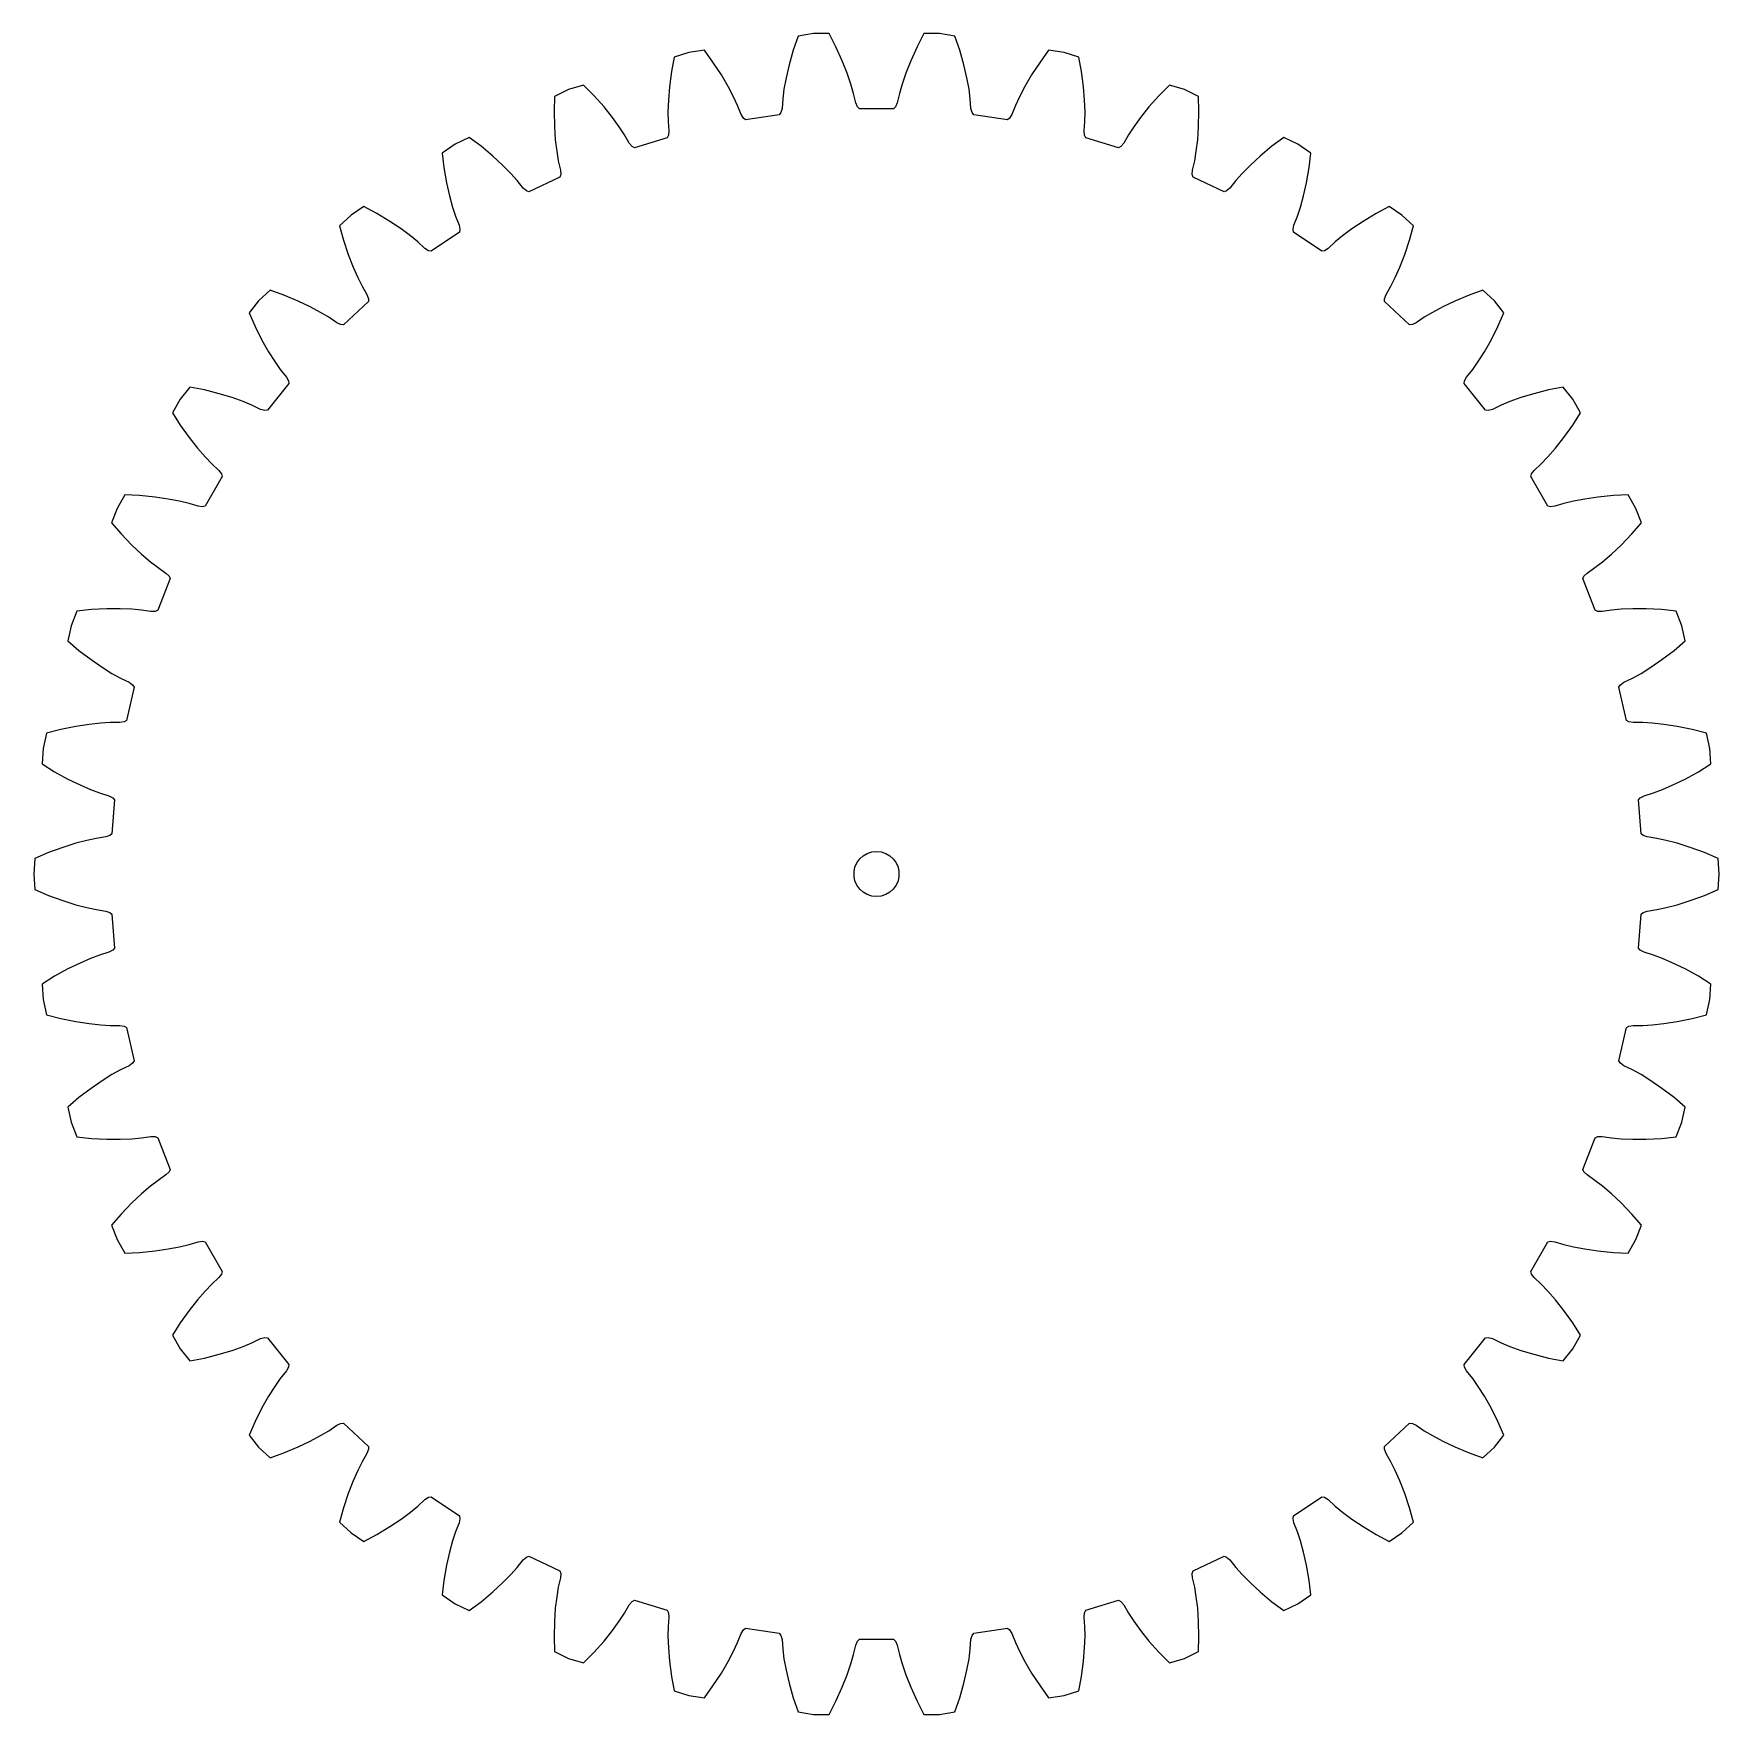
# Model space of a CAD drawing. Header units: metres. Extents: x -56 to 56, y -56 to 56.
import ezdxf

# ---------------------------------------------------------------- set-up
doc = ezdxf.new("R2010")
doc.units = ezdxf.units.M

msp = doc.modelspace()

# ---------------------------------------------------------------- linework, layer by layer
for p, q in [((-5.21, 55.71), (-5.53, 54.78)), ((-4.19, 55.87), (-5.21, 55.71)), ((-3.15, 55.87), (-4.19, 55.87)), ((-2.7, 55), (-3.15, 55.87)), ((-2.28, 54.07), (-2.7, 55)), ((2.7, 55), (2.28, 54.07)), ((3.15, 55.87), (2.7, 55)), ((4.19, 55.87), (3.15, 55.87)), ((5.21, 55.71), (4.19, 55.87)), ((5.53, 54.78), (5.21, 55.71)), ((-13.45, 54.31), (-13.63, 53.35)), ((-12.47, 54.62), (-13.45, 54.31)), ((-11.44, 54.77), (-12.47, 54.62)), ((-10.87, 53.98), (-11.44, 54.77)), ((-10.31, 53.13), (-10.87, 53.98)), ((-5.81, 53.8), (-6.01, 52.93)), ((-5.53, 54.78), (-5.81, 53.8)), ((-1.95, 53.24), (-2.28, 54.07)), ((2.28, 54.07), (1.95, 53.24)), ((5.81, 53.8), (5.53, 54.78)), ((6.01, 52.93), (5.81, 53.8)), ((10.87, 53.98), (10.31, 53.13)), ((11.44, 54.77), (10.87, 53.98)), ((12.47, 54.62), (11.44, 54.77)), ((13.45, 54.31), (12.47, 54.62)), ((13.63, 53.35), (13.45, 54.31)), ((-13.63, 53.35), (-13.76, 52.34)), ((-9.86, 52.35), (-10.31, 53.13)), ((-6.01, 52.93), (-6.15, 52.18)), ((-1.7, 52.51), (-1.95, 53.24)), ((1.95, 53.24), (1.7, 52.51)), ((6.15, 52.18), (6.01, 52.93)), ((10.31, 53.13), (9.86, 52.35)), ((13.76, 52.34), (13.63, 53.35)), ((-21.4, 51.7), (-21.43, 50.72)), ((-20.47, 52.15), (-21.4, 51.7)), ((-19.48, 52.45), (-20.47, 52.15)), ((-18.79, 51.76), (-19.48, 52.45)), ((-18.11, 51), (-18.79, 51.76)), ((-13.76, 52.34), (-13.83, 51.45)), ((-9.5, 51.67), (-9.86, 52.35)), ((-9.24, 51.09), (-9.5, 51.67)), ((-6.23, 51.54), (-6.28, 50.9)), ((-6.15, 52.18), (-6.23, 51.54)), ((-1.52, 51.9), (-1.7, 52.51)), ((-1.37, 51.27), (-1.52, 51.9)), ((1.52, 51.9), (1.37, 51.27)), ((1.7, 52.51), (1.52, 51.9)), ((6.23, 51.54), (6.15, 52.18)), ((6.28, 50.9), (6.23, 51.54)), ((9.5, 51.67), (9.24, 51.09)), ((9.86, 52.35), (9.5, 51.67)), ((13.83, 51.45), (13.76, 52.34)), ((18.79, 51.76), (18.11, 51)), ((19.48, 52.45), (18.79, 51.76)), ((20.47, 52.15), (19.48, 52.45)), ((21.4, 51.7), (20.47, 52.15)), ((21.43, 50.72), (21.4, 51.7)), ((-21.43, 50.72), (-21.41, 49.7)), ((-17.55, 50.3), (-18.11, 51)), ((-13.83, 51.45), (-13.86, 50.68)), ((-13.86, 50.68), (-13.84, 50.04)), ((-9, 50.49), (-9.24, 51.09)), ((-8.85, 50.25), (-9, 50.49)), ((-6.46, 50.48), (-8.71, 50.14)), ((-6.35, 50.62), (-6.46, 50.48)), ((-6.28, 50.9), (-6.35, 50.62)), ((-1.26, 51.01), (-1.37, 51.27)), ((-1.14, 50.88), (-1.26, 51.01)), ((1.14, 50.88), (-1.14, 50.88)), ((1.26, 51.01), (1.14, 50.88)), ((1.37, 51.27), (1.26, 51.01)), ((6.35, 50.62), (6.28, 50.9)), ((6.46, 50.48), (6.35, 50.62)), ((8.71, 50.14), (6.46, 50.48)), ((9, 50.49), (8.85, 50.25)), ((9.24, 51.09), (9, 50.49)), ((13.86, 50.68), (13.83, 51.45)), ((13.84, 50.04), (13.86, 50.68)), ((18.11, 51), (17.55, 50.3)), ((21.41, 49.7), (21.43, 50.72)), ((-21.41, 49.7), (-21.35, 48.81)), ((-17.1, 49.68), (-17.55, 50.3)), ((-16.75, 49.14), (-17.1, 49.68)), ((-13.84, 50.04), (-13.8, 49.4)), ((-13.8, 49.4), (-13.83, 49.11)), ((-8.71, 50.14), (-8.85, 50.25)), ((8.85, 50.25), (8.71, 50.14)), ((13.8, 49.4), (13.84, 50.04)), ((13.83, 49.11), (13.8, 49.4)), ((17.1, 49.68), (16.75, 49.14)), ((17.55, 50.3), (17.1, 49.68)), ((21.35, 48.81), (21.41, 49.7)), ((-28.01, 48.52), (-28.87, 47.93)), ((-27.08, 48.97), (-28.01, 48.52)), ((-26.29, 48.38), (-27.08, 48.97)), ((-25.51, 47.73), (-26.29, 48.38)), ((-21.35, 48.81), (-21.26, 48.05)), ((-16.43, 48.59), (-16.75, 49.14)), ((-16.24, 48.37), (-16.43, 48.59)), ((-16.08, 48.28), (-16.24, 48.37)), ((-13.91, 48.95), (-16.08, 48.28)), ((-13.83, 49.11), (-13.91, 48.95)), ((13.91, 48.95), (13.83, 49.11)), ((16.08, 48.28), (13.91, 48.95)), ((16.24, 48.37), (16.08, 48.28)), ((16.43, 48.59), (16.24, 48.37)), ((16.75, 49.14), (16.43, 48.59)), ((21.26, 48.05), (21.35, 48.81)), ((26.29, 48.38), (25.51, 47.73)), ((27.08, 48.97), (26.29, 48.38)), ((28.01, 48.52), (27.08, 48.97)), ((28.87, 47.93), (28.01, 48.52)), ((-28.87, 47.93), (-28.75, 46.96)), ((-24.85, 47.12), (-25.51, 47.73)), ((-24.31, 46.58), (-24.85, 47.12)), ((-21.26, 48.05), (-21.15, 47.42)), ((-21.15, 47.42), (-21.01, 46.79)), ((21.01, 46.79), (21.15, 47.42)), ((21.15, 47.42), (21.26, 48.05)), ((24.85, 47.12), (24.31, 46.58)), ((25.51, 47.73), (24.85, 47.12)), ((28.75, 46.96), (28.87, 47.93)), ((-28.75, 46.96), (-28.58, 45.96)), ((-28.58, 45.96), (-28.38, 45.08)), ((-23.89, 46.1), (-24.31, 46.58)), ((-23.48, 45.6), (-23.89, 46.1)), ((-21.05, 46.33), (-23.1, 45.35)), ((-20.99, 46.5), (-21.05, 46.33)), ((-21.01, 46.79), (-20.99, 46.5)), ((20.99, 46.5), (21.01, 46.79)), ((21.05, 46.33), (20.99, 46.5)), ((23.1, 45.35), (21.05, 46.33)), ((23.89, 46.1), (23.48, 45.6)), ((24.31, 46.58), (23.89, 46.1)), ((28.38, 45.08), (28.58, 45.96)), ((28.58, 45.96), (28.75, 46.96)), ((-28.38, 45.08), (-28.18, 44.34)), ((-23.27, 45.41), (-23.48, 45.6)), ((-23.1, 45.35), (-23.27, 45.41)), ((23.27, 45.41), (23.1, 45.35)), ((23.48, 45.6), (23.27, 45.41)), ((28.18, 44.34), (28.38, 45.08)), ((-34.93, 43.8), (-35.69, 43.1)), ((-34.08, 44.38), (-34.93, 43.8)), ((-33.21, 43.92), (-34.08, 44.38)), ((-32.34, 43.39), (-33.21, 43.92)), ((-28.18, 44.34), (-27.98, 43.73)), ((-27.98, 43.73), (-27.75, 43.14)), ((27.75, 43.14), (27.98, 43.73)), ((27.98, 43.73), (28.18, 44.34)), ((33.21, 43.92), (32.34, 43.39)), ((34.08, 44.38), (33.21, 43.92)), ((34.93, 43.8), (34.08, 44.38)), ((35.69, 43.1), (34.93, 43.8)), ((-35.69, 43.1), (-35.43, 42.15)), ((-31.6, 42.89), (-32.34, 43.39)), ((-30.98, 42.43), (-31.6, 42.89)), ((-27.72, 42.68), (-29.6, 41.4)), ((-27.75, 43.14), (-27.69, 42.86)), ((-27.69, 42.86), (-27.72, 42.68)), ((27.69, 42.86), (27.75, 43.14)), ((27.72, 42.68), (27.69, 42.86)), ((29.6, 41.4), (27.72, 42.68)), ((31.6, 42.89), (30.98, 42.43)), ((32.34, 43.39), (31.6, 42.89)), ((35.43, 42.15), (35.69, 43.1)), ((-35.43, 42.15), (-35.11, 41.18)), ((-30.49, 42.02), (-30.98, 42.43)), ((-30.02, 41.59), (-30.49, 42.02)), ((-29.78, 41.43), (-30.02, 41.59)), ((30.02, 41.59), (29.78, 41.43)), ((30.49, 42.02), (30.02, 41.59)), ((30.98, 42.43), (30.49, 42.02)), ((35.11, 41.18), (35.43, 42.15)), ((-35.11, 41.18), (-34.79, 40.35)), ((-34.79, 40.35), (-34.47, 39.65)), ((-29.6, 41.4), (-29.78, 41.43)), ((29.78, 41.43), (29.6, 41.4)), ((34.47, 39.65), (34.79, 40.35)), ((34.79, 40.35), (35.11, 41.18)), ((-34.47, 39.65), (-34.18, 39.08)), ((34.18, 39.08), (34.47, 39.65)), ((-41.07, 38.11), (-41.71, 37.3)), ((-40.31, 38.81), (-41.07, 38.11)), ((-39.39, 38.48), (-40.31, 38.81)), ((-38.44, 38.09), (-39.39, 38.48)), ((-34.18, 39.08), (-33.87, 38.52)), ((-33.87, 38.52), (-33.77, 38.25)), ((-33.77, 38.25), (-33.77, 38.07)), ((33.77, 38.25), (33.87, 38.52)), ((33.77, 38.07), (33.77, 38.25)), ((33.87, 38.52), (34.18, 39.08)), ((39.39, 38.48), (38.44, 38.09)), ((40.31, 38.81), (39.39, 38.48)), ((41.07, 38.11), (40.31, 38.81)), ((41.71, 37.3), (41.07, 38.11)), ((-41.71, 37.3), (-41.31, 36.4)), ((-37.64, 37.7), (-38.44, 38.09)), ((-36.96, 37.34), (-37.64, 37.7)), ((-36.41, 37.01), (-36.96, 37.34)), ((-35.88, 36.65), (-36.41, 37.01)), ((-33.77, 38.07), (-35.44, 36.52)), ((35.44, 36.52), (33.77, 38.07)), ((36.41, 37.01), (35.88, 36.65)), ((36.96, 37.34), (36.41, 37.01)), ((37.64, 37.7), (36.96, 37.34)), ((38.44, 38.09), (37.64, 37.7)), ((41.31, 36.4), (41.71, 37.3)), ((-41.31, 36.4), (-40.85, 35.49)), ((-35.62, 36.53), (-35.88, 36.65)), ((-35.44, 36.52), (-35.62, 36.53)), ((35.62, 36.53), (35.44, 36.52)), ((35.88, 36.65), (35.62, 36.53)), ((40.85, 35.49), (41.31, 36.4)), ((-40.85, 35.49), (-40.41, 34.71)), ((40.41, 34.71), (40.85, 35.49)), ((-40.41, 34.71), (-40, 34.07)), ((-40, 34.07), (-39.63, 33.54)), ((39.63, 33.54), (40, 34.07)), ((40, 34.07), (40.41, 34.71)), ((-39.07, 32.61), (-40.49, 30.83)), ((-39.63, 33.54), (-39.23, 33.04)), ((-39.23, 33.04), (-39.09, 32.79)), ((-39.09, 32.79), (-39.07, 32.61)), ((39.07, 32.61), (39.09, 32.79)), ((40.49, 30.83), (39.07, 32.61)), ((39.09, 32.79), (39.23, 33.04)), ((39.23, 33.04), (39.63, 33.54)), ((-46.29, 31.56), (-46.8, 30.66)), ((-45.64, 32.37), (-46.29, 31.56)), ((-44.68, 32.18), (-45.64, 32.37)), ((-43.69, 31.93), (-44.68, 32.18)), ((-42.84, 31.67), (-43.69, 31.93)), ((-42.11, 31.41), (-42.84, 31.67)), ((-41.52, 31.17), (-42.11, 31.41)), ((42.11, 31.41), (41.52, 31.17)), ((42.84, 31.67), (42.11, 31.41)), ((43.69, 31.93), (42.84, 31.67)), ((44.68, 32.18), (43.69, 31.93)), ((45.64, 32.37), (44.68, 32.18)), ((46.29, 31.56), (45.64, 32.37)), ((46.8, 30.66), (46.29, 31.56)), ((-46.8, 30.66), (-46.28, 29.84)), ((-40.94, 30.89), (-41.52, 31.17)), ((-40.67, 30.81), (-40.94, 30.89)), ((-40.49, 30.83), (-40.67, 30.81)), ((40.67, 30.81), (40.49, 30.83)), ((40.94, 30.89), (40.67, 30.81)), ((41.52, 31.17), (40.94, 30.89)), ((46.28, 29.84), (46.8, 30.66)), ((-46.28, 29.84), (-45.69, 29.01)), ((45.69, 29.01), (46.28, 29.84)), ((-45.69, 29.01), (-45.13, 28.3)), ((-45.13, 28.3), (-44.63, 27.73)), ((44.63, 27.73), (45.13, 28.3)), ((45.13, 28.3), (45.69, 29.01)), ((-44.63, 27.73), (-44.18, 27.26)), ((-44.18, 27.26), (-43.72, 26.83)), ((43.72, 26.83), (44.18, 27.26)), ((44.18, 27.26), (44.63, 27.73)), ((-43.49, 26.43), (-44.63, 24.45)), ((-43.72, 26.83), (-43.54, 26.6)), ((-43.54, 26.6), (-43.49, 26.43)), ((43.49, 26.43), (43.54, 26.6)), ((44.63, 24.45), (43.49, 26.43)), ((43.54, 26.6), (43.72, 26.83)), ((-49.96, 25.2), (-50.47, 24.31)), ((-48.98, 25.16), (-49.96, 25.2)), ((-47.96, 25.06), (-48.98, 25.16)), ((-47.08, 24.93), (-47.96, 25.06)), ((-46.33, 24.79), (-47.08, 24.93)), ((-45.7, 24.63), (-46.33, 24.79)), ((46.33, 24.79), (45.7, 24.63)), ((47.08, 24.93), (46.33, 24.79)), ((47.96, 25.06), (47.08, 24.93)), ((48.98, 25.16), (47.96, 25.06)), ((49.96, 25.2), (48.98, 25.16)), ((50.47, 24.31), (49.96, 25.2)), ((-50.47, 24.31), (-50.85, 23.35)), ((-45.09, 24.45), (-45.7, 24.63)), ((-44.8, 24.41), (-45.09, 24.45)), ((-44.63, 24.45), (-44.8, 24.41)), ((44.8, 24.41), (44.63, 24.45)), ((45.09, 24.45), (44.8, 24.41)), ((45.7, 24.63), (45.09, 24.45)), ((50.85, 23.35), (50.47, 24.31)), ((-50.85, 23.35), (-50.21, 22.61)), ((-50.21, 22.61), (-49.5, 21.87)), ((49.5, 21.87), (50.21, 22.61)), ((50.21, 22.61), (50.85, 23.35)), ((-49.5, 21.87), (-48.85, 21.26)), ((48.85, 21.26), (49.5, 21.87)), ((-48.85, 21.26), (-48.26, 20.76)), ((-48.26, 20.76), (-47.75, 20.37)), ((-47.75, 20.37), (-47.23, 20.01)), ((47.23, 20.01), (47.75, 20.37)), ((47.75, 20.37), (48.26, 20.76)), ((48.26, 20.76), (48.85, 21.26)), ((-46.95, 19.65), (-47.78, 17.53)), ((-47.23, 20.01), (-47.02, 19.81)), ((-47.02, 19.81), (-46.95, 19.65)), ((46.95, 19.65), (47.02, 19.81)), ((47.78, 17.53), (46.95, 19.65)), ((47.02, 19.81), (47.23, 20.01)), ((-53.16, 17.48), (-53.53, 16.51)), ((-52.18, 17.58), (-53.16, 17.48)), ((-51.16, 17.63), (-52.18, 17.58)), ((-50.27, 17.64), (-51.16, 17.63)), ((-49.5, 17.61), (-50.27, 17.64)), ((-48.86, 17.54), (-49.5, 17.61)), ((-48.23, 17.45), (-48.86, 17.54)), ((-47.94, 17.46), (-48.23, 17.45)), ((-47.78, 17.53), (-47.94, 17.46)), ((47.94, 17.46), (47.78, 17.53)), ((48.23, 17.45), (47.94, 17.46)), ((48.86, 17.54), (48.23, 17.45)), ((49.5, 17.61), (48.86, 17.54)), ((50.27, 17.64), (49.5, 17.61)), ((51.16, 17.63), (50.27, 17.64)), ((52.18, 17.58), (51.16, 17.63)), ((53.16, 17.48), (52.18, 17.58)), ((53.53, 16.51), (53.16, 17.48)), ((-53.53, 16.51), (-53.76, 15.51)), ((53.76, 15.51), (53.53, 16.51)), ((-53.76, 15.51), (-53.02, 14.87)), ((-53.02, 14.87), (-52.21, 14.25)), ((52.21, 14.25), (53.02, 14.87)), ((53.02, 14.87), (53.76, 15.51)), ((-52.21, 14.25), (-51.47, 13.74)), ((-51.47, 13.74), (-50.82, 13.34)), ((50.82, 13.34), (51.47, 13.74)), ((51.47, 13.74), (52.21, 14.25)), ((-50.82, 13.34), (-50.26, 13.03)), ((-50.26, 13.03), (-49.68, 12.75)), ((-49.35, 12.43), (-49.86, 10.21)), ((-49.68, 12.75), (-49.45, 12.58)), ((-49.45, 12.58), (-49.35, 12.43)), ((49.35, 12.43), (49.45, 12.58)), ((49.86, 10.21), (49.35, 12.43)), ((49.45, 12.58), (49.68, 12.75)), ((49.68, 12.75), (50.26, 13.03)), ((50.26, 13.03), (50.82, 13.34)), ((-50.01, 10.12), (-50.29, 10.07)), ((-49.86, 10.21), (-50.01, 10.12)), ((50.01, 10.12), (49.86, 10.21)), ((50.29, 10.07), (50.01, 10.12)), ((-55.17, 9.36), (-55.4, 8.35)), ((-54.22, 9.6), (-55.17, 9.36)), ((-53.22, 9.81), (-54.22, 9.6)), ((-52.34, 9.95), (-53.22, 9.81)), ((-51.57, 10.03), (-52.34, 9.95)), ((-50.93, 10.07), (-51.57, 10.03)), ((-50.29, 10.07), (-50.93, 10.07)), ((50.93, 10.07), (50.29, 10.07)), ((51.57, 10.03), (50.93, 10.07)), ((52.34, 9.95), (51.57, 10.03)), ((53.22, 9.81), (52.34, 9.95)), ((54.22, 9.6), (53.22, 9.81)), ((55.17, 9.36), (54.22, 9.6)), ((55.4, 8.35), (55.17, 9.36)), ((-55.4, 8.35), (-55.47, 7.32)), ((55.47, 7.32), (55.4, 8.35)), ((-55.47, 7.32), (-54.64, 6.8)), ((-54.64, 6.8), (-53.75, 6.31)), ((53.75, 6.31), (54.64, 6.8)), ((54.64, 6.8), (55.47, 7.32)), ((-53.75, 6.31), (-52.94, 5.92)), ((-52.94, 5.92), (-52.24, 5.62)), ((-52.24, 5.62), (-51.64, 5.39)), ((51.64, 5.39), (52.24, 5.62)), ((52.24, 5.62), (52.94, 5.92)), ((52.94, 5.92), (53.75, 6.31)), ((-51.64, 5.39), (-51.03, 5.2)), ((-51.03, 5.2), (-50.77, 5.07)), ((-50.65, 4.94), (-50.82, 2.67)), ((-50.77, 5.07), (-50.65, 4.94)), ((50.65, 4.94), (50.77, 5.07)), ((50.82, 2.67), (50.65, 4.94)), ((50.77, 5.07), (51.03, 5.2)), ((51.03, 5.2), (51.64, 5.39)), ((-51.86, 2.36), (-52.49, 2.23)), ((-51.23, 2.46), (-51.86, 2.36)), ((-50.96, 2.55), (-51.23, 2.46)), ((-50.82, 2.67), (-50.96, 2.55)), ((50.96, 2.55), (50.82, 2.67)), ((51.23, 2.46), (50.96, 2.55)), ((51.86, 2.36), (51.23, 2.46)), ((52.49, 2.23), (51.86, 2.36)), ((-55.04, 1.42), (-55.95, 1.03)), ((-54.09, 1.77), (-55.04, 1.42)), ((-53.23, 2.04), (-54.09, 1.77)), ((-52.49, 2.23), (-53.23, 2.04)), ((-1.11, 1), (-0.88, 1.21)), ((-0.88, 1.21), (-0.61, 1.37)), ((-0.61, 1.37), (-0.31, 1.47)), ((-0.31, 1.47), (0, 1.5)), ((0, 1.5), (0.31, 1.47)), ((0.31, 1.47), (0.61, 1.37)), ((0.61, 1.37), (0.88, 1.21)), ((0.88, 1.21), (1.11, 1)), ((53.23, 2.04), (52.49, 2.23)), ((54.09, 1.77), (53.23, 2.04)), ((55.04, 1.42), (54.09, 1.77)), ((55.95, 1.03), (55.04, 1.42)), ((-55.95, 1.03), (-56.02, 0)), ((-1.49, 0.16), (-1.43, 0.46)), ((-1.49, -0.16), (-1.49, 0.16)), ((-1.43, 0.46), (-1.3, 0.75)), ((-1.3, 0.75), (-1.11, 1)), ((1.11, 1), (1.3, 0.75)), ((1.3, 0.75), (1.43, 0.46)), ((1.43, 0.46), (1.49, 0.16)), ((1.49, 0.16), (1.49, -0.16)), ((56.02, 0), (55.95, 1.03)), ((55.95, -1.03), (56.02, 0)), ((-56.02, 0), (-55.95, -1.03)), ((-55.95, -1.03), (-55.04, -1.42)), ((-1.43, -0.46), (-1.49, -0.16)), ((-1.3, -0.75), (-1.43, -0.46)), ((-1.11, -1), (-1.3, -0.75)), ((-0.88, -1.21), (-1.11, -1)), ((1.11, -1), (0.88, -1.21)), ((1.3, -0.75), (1.11, -1)), ((1.43, -0.46), (1.3, -0.75)), ((1.49, -0.16), (1.43, -0.46)), ((55.04, -1.42), (55.95, -1.03)), ((-55.04, -1.42), (-54.09, -1.77)), ((-54.09, -1.77), (-53.23, -2.04)), ((-53.23, -2.04), (-52.49, -2.23)), ((-52.49, -2.23), (-51.86, -2.36)), ((-0.61, -1.37), (-0.88, -1.21)), ((-0.31, -1.47), (-0.61, -1.37)), ((0, -1.5), (-0.31, -1.47)), ((0.31, -1.47), (0, -1.5)), ((0.61, -1.37), (0.31, -1.47)), ((0.88, -1.21), (0.61, -1.37)), ((51.86, -2.36), (52.49, -2.23)), ((52.49, -2.23), (53.23, -2.04)), ((53.23, -2.04), (54.09, -1.77)), ((54.09, -1.77), (55.04, -1.42)), ((-51.86, -2.36), (-51.23, -2.46)), ((-51.23, -2.46), (-50.96, -2.55)), ((-50.96, -2.55), (-50.82, -2.67)), ((-50.82, -2.67), (-50.65, -4.94)), ((50.65, -4.94), (50.82, -2.67)), ((50.82, -2.67), (50.96, -2.55)), ((50.96, -2.55), (51.23, -2.46)), ((51.23, -2.46), (51.86, -2.36)), ((-51.64, -5.39), (-52.24, -5.62)), ((-51.03, -5.2), (-51.64, -5.39)), ((-50.77, -5.07), (-51.03, -5.2)), ((-50.65, -4.94), (-50.77, -5.07)), ((50.77, -5.07), (50.65, -4.94)), ((51.03, -5.2), (50.77, -5.07)), ((51.64, -5.39), (51.03, -5.2)), ((52.24, -5.62), (51.64, -5.39)), ((-53.75, -6.31), (-54.64, -6.8)), ((-52.94, -5.92), (-53.75, -6.31)), ((-52.24, -5.62), (-52.94, -5.92)), ((52.94, -5.92), (52.24, -5.62)), ((53.75, -6.31), (52.94, -5.92)), ((54.64, -6.8), (53.75, -6.31)), ((-54.64, -6.8), (-55.47, -7.32)), ((-55.47, -7.32), (-55.4, -8.35)), ((55.47, -7.32), (54.64, -6.8)), ((55.4, -8.35), (55.47, -7.32)), ((-55.4, -8.35), (-55.17, -9.36)), ((55.17, -9.36), (55.4, -8.35)), ((-55.17, -9.36), (-54.22, -9.6)), ((-54.22, -9.6), (-53.22, -9.81)), ((-53.22, -9.81), (-52.34, -9.95)), ((-52.34, -9.95), (-51.57, -10.03)), ((-51.57, -10.03), (-50.93, -10.07)), ((-50.93, -10.07), (-50.29, -10.07)), ((-50.29, -10.07), (-50.01, -10.12)), ((50.01, -10.12), (50.29, -10.07)), ((50.29, -10.07), (50.93, -10.07)), ((50.93, -10.07), (51.57, -10.03)), ((51.57, -10.03), (52.34, -9.95)), ((52.34, -9.95), (53.22, -9.81)), ((53.22, -9.81), (54.22, -9.6)), ((54.22, -9.6), (55.17, -9.36)), ((-50.01, -10.12), (-49.86, -10.21)), ((-49.86, -10.21), (-49.35, -12.43)), ((49.35, -12.43), (49.86, -10.21)), ((49.86, -10.21), (50.01, -10.12)), ((-50.82, -13.34), (-51.47, -13.74)), ((-50.26, -13.03), (-50.82, -13.34)), ((-49.68, -12.75), (-50.26, -13.03)), ((-49.45, -12.58), (-49.68, -12.75)), ((-49.35, -12.43), (-49.45, -12.58)), ((49.45, -12.58), (49.35, -12.43)), ((49.68, -12.75), (49.45, -12.58)), ((50.26, -13.03), (49.68, -12.75)), ((50.82, -13.34), (50.26, -13.03)), ((51.47, -13.74), (50.82, -13.34)), ((-52.21, -14.25), (-53.02, -14.87)), ((-51.47, -13.74), (-52.21, -14.25)), ((52.21, -14.25), (51.47, -13.74)), ((53.02, -14.87), (52.21, -14.25)), ((-53.02, -14.87), (-53.76, -15.51)), ((-53.76, -15.51), (-53.53, -16.51)), ((53.76, -15.51), (53.02, -14.87)), ((53.53, -16.51), (53.76, -15.51)), ((-53.53, -16.51), (-53.16, -17.48)), ((53.16, -17.48), (53.53, -16.51)), ((-53.16, -17.48), (-52.18, -17.58)), ((-52.18, -17.58), (-51.16, -17.63)), ((-51.16, -17.63), (-50.27, -17.64)), ((-50.27, -17.64), (-49.5, -17.61)), ((-49.5, -17.61), (-48.86, -17.54)), ((-48.86, -17.54), (-48.23, -17.45)), ((-48.23, -17.45), (-47.94, -17.46)), ((-47.94, -17.46), (-47.78, -17.53)), ((-47.78, -17.53), (-46.95, -19.65)), ((46.95, -19.65), (47.78, -17.53)), ((47.78, -17.53), (47.94, -17.46)), ((47.94, -17.46), (48.23, -17.45)), ((48.23, -17.45), (48.86, -17.54)), ((48.86, -17.54), (49.5, -17.61)), ((49.5, -17.61), (50.27, -17.64)), ((50.27, -17.64), (51.16, -17.63)), ((51.16, -17.63), (52.18, -17.58)), ((52.18, -17.58), (53.16, -17.48)), ((-47.23, -20.01), (-47.75, -20.37)), ((-47.02, -19.81), (-47.23, -20.01)), ((-46.95, -19.65), (-47.02, -19.81)), ((47.02, -19.81), (46.95, -19.65)), ((47.23, -20.01), (47.02, -19.81)), ((47.75, -20.37), (47.23, -20.01)), ((-48.85, -21.26), (-49.5, -21.87)), ((-48.26, -20.76), (-48.85, -21.26)), ((-47.75, -20.37), (-48.26, -20.76)), ((48.26, -20.76), (47.75, -20.37)), ((48.85, -21.26), (48.26, -20.76)), ((49.5, -21.87), (48.85, -21.26)), ((-49.5, -21.87), (-50.21, -22.61)), ((50.21, -22.61), (49.5, -21.87)), ((-50.21, -22.61), (-50.85, -23.35)), ((-50.85, -23.35), (-50.47, -24.31)), ((50.85, -23.35), (50.21, -22.61)), ((50.47, -24.31), (50.85, -23.35)), ((-50.47, -24.31), (-49.96, -25.2)), ((-46.33, -24.79), (-45.7, -24.63)), ((-45.7, -24.63), (-45.09, -24.45)), ((-45.09, -24.45), (-44.8, -24.41)), ((-44.8, -24.41), (-44.63, -24.45)), ((-44.63, -24.45), (-43.49, -26.43)), ((43.49, -26.43), (44.63, -24.45)), ((44.63, -24.45), (44.8, -24.41)), ((44.8, -24.41), (45.09, -24.45)), ((45.09, -24.45), (45.7, -24.63)), ((45.7, -24.63), (46.33, -24.79)), ((49.96, -25.2), (50.47, -24.31)), ((-49.96, -25.2), (-48.98, -25.16)), ((-48.98, -25.16), (-47.96, -25.06)), ((-47.96, -25.06), (-47.08, -24.93)), ((-47.08, -24.93), (-46.33, -24.79)), ((46.33, -24.79), (47.08, -24.93)), ((47.08, -24.93), (47.96, -25.06)), ((47.96, -25.06), (48.98, -25.16)), ((48.98, -25.16), (49.96, -25.2)), ((-43.72, -26.83), (-44.18, -27.26)), ((-43.54, -26.6), (-43.72, -26.83)), ((-43.49, -26.43), (-43.54, -26.6)), ((43.54, -26.6), (43.49, -26.43)), ((43.72, -26.83), (43.54, -26.6)), ((44.18, -27.26), (43.72, -26.83)), ((-44.63, -27.73), (-45.13, -28.3)), ((-44.18, -27.26), (-44.63, -27.73)), ((44.63, -27.73), (44.18, -27.26)), ((45.13, -28.3), (44.63, -27.73)), ((-45.69, -29.01), (-46.28, -29.84)), ((-45.13, -28.3), (-45.69, -29.01)), ((45.69, -29.01), (45.13, -28.3)), ((46.28, -29.84), (45.69, -29.01)), ((-46.28, -29.84), (-46.8, -30.66)), ((46.8, -30.66), (46.28, -29.84)), ((-46.8, -30.66), (-46.29, -31.56)), ((-42.11, -31.41), (-41.52, -31.17)), ((-41.52, -31.17), (-40.94, -30.89)), ((-40.94, -30.89), (-40.67, -30.81)), ((-40.67, -30.81), (-40.49, -30.83)), ((-40.49, -30.83), (-39.07, -32.61)), ((39.07, -32.61), (40.49, -30.83)), ((40.49, -30.83), (40.67, -30.81)), ((40.67, -30.81), (40.94, -30.89)), ((40.94, -30.89), (41.52, -31.17)), ((41.52, -31.17), (42.11, -31.41)), ((46.29, -31.56), (46.8, -30.66)), ((-46.29, -31.56), (-45.64, -32.37)), ((-45.64, -32.37), (-44.68, -32.18)), ((-44.68, -32.18), (-43.69, -31.93)), ((-43.69, -31.93), (-42.84, -31.67)), ((-42.84, -31.67), (-42.11, -31.41)), ((42.11, -31.41), (42.84, -31.67)), ((42.84, -31.67), (43.69, -31.93)), ((43.69, -31.93), (44.68, -32.18)), ((44.68, -32.18), (45.64, -32.37)), ((45.64, -32.37), (46.29, -31.56)), ((-39.63, -33.54), (-40, -34.07)), ((-39.23, -33.04), (-39.63, -33.54)), ((-39.09, -32.79), (-39.23, -33.04)), ((-39.07, -32.61), (-39.09, -32.79)), ((39.09, -32.79), (39.07, -32.61)), ((39.23, -33.04), (39.09, -32.79)), ((39.63, -33.54), (39.23, -33.04)), ((40, -34.07), (39.63, -33.54)), ((-40.41, -34.71), (-40.85, -35.49)), ((-40, -34.07), (-40.41, -34.71)), ((40.41, -34.71), (40, -34.07)), ((40.85, -35.49), (40.41, -34.71)), ((-40.85, -35.49), (-41.31, -36.4)), ((41.31, -36.4), (40.85, -35.49)), ((-41.31, -36.4), (-41.71, -37.3)), ((-36.41, -37.01), (-35.88, -36.65)), ((-35.88, -36.65), (-35.62, -36.53)), ((-35.62, -36.53), (-35.44, -36.52)), ((-35.44, -36.52), (-33.77, -38.07)), ((33.77, -38.07), (35.44, -36.52)), ((35.44, -36.52), (35.62, -36.53)), ((35.62, -36.53), (35.88, -36.65)), ((35.88, -36.65), (36.41, -37.01)), ((41.71, -37.3), (41.31, -36.4)), ((-41.71, -37.3), (-41.07, -38.11)), ((-39.39, -38.48), (-38.44, -38.09)), ((-38.44, -38.09), (-37.64, -37.7)), ((-37.64, -37.7), (-36.96, -37.34)), ((-36.96, -37.34), (-36.41, -37.01)), ((-33.77, -38.07), (-33.77, -38.25)), ((33.77, -38.25), (33.77, -38.07)), ((36.41, -37.01), (36.96, -37.34)), ((36.96, -37.34), (37.64, -37.7)), ((37.64, -37.7), (38.44, -38.09)), ((38.44, -38.09), (39.39, -38.48)), ((41.07, -38.11), (41.71, -37.3)), ((-41.07, -38.11), (-40.31, -38.81)), ((-40.31, -38.81), (-39.39, -38.48)), ((-34.18, -39.08), (-34.47, -39.65)), ((-33.87, -38.52), (-34.18, -39.08)), ((-33.77, -38.25), (-33.87, -38.52)), ((33.87, -38.52), (33.77, -38.25)), ((34.18, -39.08), (33.87, -38.52)), ((34.47, -39.65), (34.18, -39.08)), ((39.39, -38.48), (40.31, -38.81)), ((40.31, -38.81), (41.07, -38.11)), ((-34.47, -39.65), (-34.79, -40.35)), ((34.79, -40.35), (34.47, -39.65)), ((-35.11, -41.18), (-35.43, -42.15)), ((-34.79, -40.35), (-35.11, -41.18)), ((-30.02, -41.59), (-29.78, -41.43)), ((-29.78, -41.43), (-29.6, -41.4)), ((-29.6, -41.4), (-27.72, -42.68)), ((27.72, -42.68), (29.6, -41.4)), ((29.6, -41.4), (29.78, -41.43)), ((29.78, -41.43), (30.02, -41.59)), ((35.11, -41.18), (34.79, -40.35)), ((35.43, -42.15), (35.11, -41.18)), ((-35.43, -42.15), (-35.69, -43.1)), ((-31.6, -42.89), (-30.98, -42.43)), ((-30.98, -42.43), (-30.49, -42.02)), ((-30.49, -42.02), (-30.02, -41.59)), ((30.02, -41.59), (30.49, -42.02)), ((30.49, -42.02), (30.98, -42.43)), ((30.98, -42.43), (31.6, -42.89)), ((35.69, -43.1), (35.43, -42.15)), ((-35.69, -43.1), (-34.93, -43.8)), ((-33.21, -43.92), (-32.34, -43.39)), ((-32.34, -43.39), (-31.6, -42.89)), ((-27.75, -43.14), (-27.98, -43.73)), ((-27.69, -42.86), (-27.75, -43.14)), ((-27.72, -42.68), (-27.69, -42.86)), ((27.69, -42.86), (27.72, -42.68)), ((27.75, -43.14), (27.69, -42.86)), ((27.98, -43.73), (27.75, -43.14)), ((31.6, -42.89), (32.34, -43.39)), ((32.34, -43.39), (33.21, -43.92)), ((34.93, -43.8), (35.69, -43.1)), ((-34.93, -43.8), (-34.08, -44.38)), ((-34.08, -44.38), (-33.21, -43.92)), ((-28.18, -44.34), (-28.38, -45.08)), ((-27.98, -43.73), (-28.18, -44.34)), ((28.18, -44.34), (27.98, -43.73)), ((28.38, -45.08), (28.18, -44.34)), ((33.21, -43.92), (34.08, -44.38)), ((34.08, -44.38), (34.93, -43.8)), ((-28.38, -45.08), (-28.58, -45.96)), ((-23.89, -46.1), (-23.48, -45.6)), ((-23.48, -45.6), (-23.27, -45.41)), ((-23.27, -45.41), (-23.1, -45.35)), ((-23.1, -45.35), (-21.05, -46.33)), ((21.05, -46.33), (23.1, -45.35)), ((23.1, -45.35), (23.27, -45.41)), ((23.27, -45.41), (23.48, -45.6)), ((23.48, -45.6), (23.89, -46.1)), ((28.58, -45.96), (28.38, -45.08)), ((-28.75, -46.96), (-28.87, -47.93)), ((-28.58, -45.96), (-28.75, -46.96)), ((-24.85, -47.12), (-24.31, -46.58)), ((-24.31, -46.58), (-23.89, -46.1)), ((-21.01, -46.79), (-21.15, -47.42)), ((-21.05, -46.33), (-20.99, -46.5)), ((-20.99, -46.5), (-21.01, -46.79)), ((20.99, -46.5), (21.05, -46.33)), ((21.01, -46.79), (20.99, -46.5)), ((21.15, -47.42), (21.01, -46.79)), ((23.89, -46.1), (24.31, -46.58)), ((24.31, -46.58), (24.85, -47.12)), ((28.75, -46.96), (28.58, -45.96)), ((28.87, -47.93), (28.75, -46.96)), ((-28.87, -47.93), (-28.01, -48.52)), ((-26.29, -48.38), (-25.51, -47.73)), ((-25.51, -47.73), (-24.85, -47.12)), ((-21.26, -48.05), (-21.35, -48.81)), ((-21.15, -47.42), (-21.26, -48.05)), ((21.26, -48.05), (21.15, -47.42)), ((21.35, -48.81), (21.26, -48.05)), ((24.85, -47.12), (25.51, -47.73)), ((25.51, -47.73), (26.29, -48.38)), ((28.01, -48.52), (28.87, -47.93)), ((-28.01, -48.52), (-27.08, -48.97)), ((-27.08, -48.97), (-26.29, -48.38)), ((-21.35, -48.81), (-21.41, -49.7)), ((-17.1, -49.68), (-16.75, -49.14)), ((-16.75, -49.14), (-16.43, -48.59)), ((-16.43, -48.59), (-16.24, -48.37)), ((-16.24, -48.37), (-16.08, -48.28)), ((-16.08, -48.28), (-13.91, -48.95)), ((-13.91, -48.95), (-13.83, -49.11)), ((-13.83, -49.11), (-13.8, -49.4)), ((13.8, -49.4), (13.83, -49.11)), ((13.83, -49.11), (13.91, -48.95)), ((13.91, -48.95), (16.08, -48.28)), ((16.08, -48.28), (16.24, -48.37)), ((16.24, -48.37), (16.43, -48.59)), ((16.43, -48.59), (16.75, -49.14)), ((16.75, -49.14), (17.1, -49.68)), ((21.41, -49.7), (21.35, -48.81)), ((26.29, -48.38), (27.08, -48.97)), ((27.08, -48.97), (28.01, -48.52)), ((-21.41, -49.7), (-21.43, -50.72)), ((-18.11, -51), (-17.55, -50.3)), ((-17.55, -50.3), (-17.1, -49.68)), ((-13.84, -50.04), (-13.86, -50.68)), ((-13.8, -49.4), (-13.84, -50.04)), ((-9, -50.49), (-8.85, -50.25)), ((-8.85, -50.25), (-8.71, -50.14)), ((-8.71, -50.14), (-6.46, -50.48)), ((6.46, -50.48), (8.71, -50.14)), ((8.71, -50.14), (8.85, -50.25)), ((8.85, -50.25), (9, -50.49)), ((13.84, -50.04), (13.8, -49.4)), ((13.86, -50.68), (13.84, -50.04)), ((17.1, -49.68), (17.55, -50.3)), ((17.55, -50.3), (18.11, -51)), ((21.43, -50.72), (21.41, -49.7)), ((-21.43, -50.72), (-21.4, -51.7)), ((-18.79, -51.76), (-18.11, -51)), ((-13.86, -50.68), (-13.83, -51.45)), ((-13.83, -51.45), (-13.76, -52.34)), ((-9.5, -51.67), (-9.24, -51.09)), ((-9.24, -51.09), (-9, -50.49)), ((-6.46, -50.48), (-6.35, -50.62)), ((-6.35, -50.62), (-6.28, -50.9)), ((-6.28, -50.9), (-6.23, -51.54)), ((-1.52, -51.9), (-1.37, -51.27)), ((-1.37, -51.27), (-1.26, -51.01)), ((-1.26, -51.01), (-1.14, -50.88)), ((-1.14, -50.88), (1.14, -50.88)), ((1.14, -50.88), (1.26, -51.01)), ((1.26, -51.01), (1.37, -51.27)), ((1.37, -51.27), (1.52, -51.9)), ((6.23, -51.54), (6.28, -50.9)), ((6.28, -50.9), (6.35, -50.62)), ((6.35, -50.62), (6.46, -50.48)), ((9, -50.49), (9.24, -51.09)), ((9.24, -51.09), (9.5, -51.67)), ((13.76, -52.34), (13.83, -51.45)), ((13.83, -51.45), (13.86, -50.68)), ((18.11, -51), (18.79, -51.76)), ((21.4, -51.7), (21.43, -50.72)), ((-21.4, -51.7), (-20.47, -52.15)), ((-20.47, -52.15), (-19.48, -52.45)), ((-19.48, -52.45), (-18.79, -51.76)), ((-13.76, -52.34), (-13.63, -53.35)), ((-10.31, -53.13), (-9.86, -52.35)), ((-9.86, -52.35), (-9.5, -51.67)), ((-6.23, -51.54), (-6.15, -52.18)), ((-6.15, -52.18), (-6.01, -52.93)), ((-1.95, -53.24), (-1.7, -52.51)), ((-1.7, -52.51), (-1.52, -51.9)), ((1.52, -51.9), (1.7, -52.51)), ((1.7, -52.51), (1.95, -53.24)), ((6.01, -52.93), (6.15, -52.18)), ((6.15, -52.18), (6.23, -51.54)), ((9.5, -51.67), (9.86, -52.35)), ((9.86, -52.35), (10.31, -53.13)), ((13.63, -53.35), (13.76, -52.34)), ((18.79, -51.76), (19.48, -52.45)), ((19.48, -52.45), (20.47, -52.15)), ((20.47, -52.15), (21.4, -51.7)), ((-13.63, -53.35), (-13.45, -54.31)), ((-10.87, -53.98), (-10.31, -53.13)), ((-6.01, -52.93), (-5.81, -53.8)), ((-2.28, -54.07), (-1.95, -53.24)), ((1.95, -53.24), (2.28, -54.07)), ((5.81, -53.8), (6.01, -52.93)), ((10.31, -53.13), (10.87, -53.98)), ((13.45, -54.31), (13.63, -53.35)), ((-13.45, -54.31), (-12.47, -54.62)), ((-12.47, -54.62), (-11.44, -54.77)), ((-11.44, -54.77), (-10.87, -53.98)), ((-5.81, -53.8), (-5.53, -54.78)), ((-5.53, -54.78), (-5.21, -55.71)), ((-2.7, -55), (-2.28, -54.07)), ((2.28, -54.07), (2.7, -55)), ((5.21, -55.71), (5.53, -54.78)), ((5.53, -54.78), (5.81, -53.8)), ((10.87, -53.98), (11.44, -54.77)), ((11.44, -54.77), (12.47, -54.62)), ((12.47, -54.62), (13.45, -54.31)), ((-5.21, -55.71), (-4.19, -55.87)), ((-4.19, -55.87), (-3.15, -55.87)), ((-3.15, -55.87), (-2.7, -55)), ((2.7, -55), (3.15, -55.87)), ((3.15, -55.87), (4.19, -55.87)), ((4.19, -55.87), (5.21, -55.71))]:
    msp.add_line(p, q)

doc.saveas('drawing.dxf')
